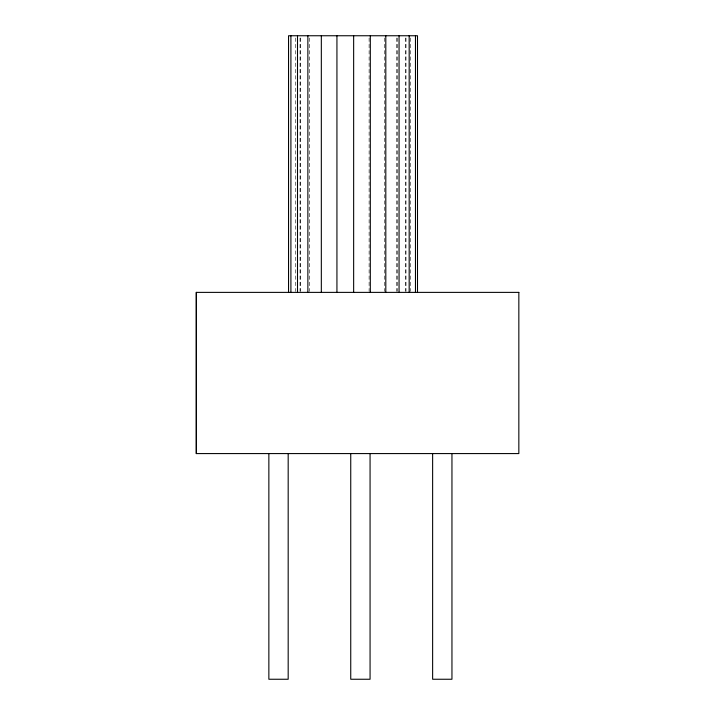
<?xml version="1.0" encoding="UTF-8"?>
<svg xmlns="http://www.w3.org/2000/svg" width="715" height="715" viewBox="0 0 715 715"><rect width="100%" height="100%" fill="white"/><g stroke="black" fill="none" stroke-linecap="round" stroke-linejoin="round"><path stroke-width="0.54" stroke-dasharray="3.58 2.68" d="M410.374 37.984L410.374 291.425M406.004 37.984L406.004 291.425M405.512 37.984L405.512 291.425M397.451 37.984L397.451 291.425M396.673 37.984L396.673 291.425M384.277 37.984L384.277 291.425M369.11 37.984L369.11 291.425M309.381 37.984L309.381 291.425M300.541 37.984L300.541 291.425M300.041 37.984L300.041 291.425M295.679 37.984L295.679 291.425"/><path stroke-width="1.07" d="M451.952 453.578L451.952 679.25L432.629 679.25L432.629 453.578M417.497 292.542L417.497 35.75L288.547 35.75L288.547 292.542M415.469 35.75L415.469 292.542M409.177 35.75L409.177 292.542M399.059 35.75L399.059 292.542M385.805 35.75L385.805 292.542M370.316 35.75L370.316 292.542M370.066 453.578L370.066 679.25L350.743 679.25L350.743 453.578M353.648 35.75L353.648 292.542M336.935 35.75L336.935 292.542M321.33 35.75L321.33 292.542M307.87 35.75L307.87 292.542M297.503 35.75L297.503 292.542M290.907 35.75L290.907 292.542M288.181 453.578L288.181 679.25L268.858 679.25L268.858 453.578M196.455 292.381L196.455 453.578M518.84 292.381L196.16 292.381L196.16 453.578L518.84 453.578L518.84 292.381"/></g></svg>
